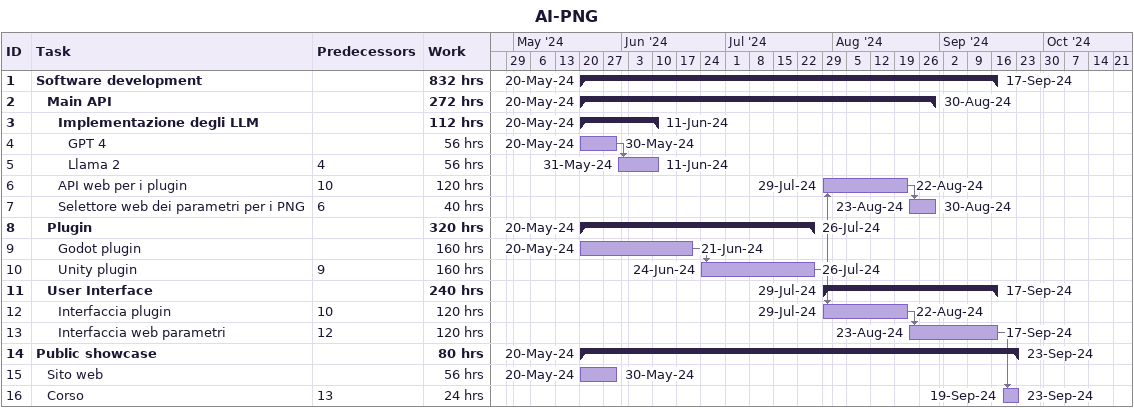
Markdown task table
AI-PNG

| ID | Level | Task | Start | Finish | Predecessors | Work (h) |
|---|---|---|---|---|---|---|
| 1 | 1 | **Software development** | 2024-05-20 | 2024-09-17 |  | 832 |
| 2 | 2 | **Main API** | 2024-05-20 | 2024-08-30 |  | 272 |
| 3 | 3 | **Implementazione degli LLM** | 2024-05-20 | 2024-06-11 |  | 112 |
| 4 | 4 | GPT 4 | 2024-05-20 | 2024-05-30 |  | 56 |
| 5 | 4 | Llama 2 | 2024-05-31 | 2024-06-11 | 4 | 56 |
| 6 | 3 | API web per i plugin | 2024-07-29 | 2024-08-22 | 10 | 120 |
| 7 | 3 | Selettore web dei parametri per i PNG | 2024-08-23 | 2024-08-30 | 6 | 40 |
| 8 | 2 | **Plugin** | 2024-05-20 | 2024-07-26 |  | 320 |
| 9 | 3 | Godot plugin | 2024-05-20 | 2024-06-21 |  | 160 |
| 10 | 3 | Unity plugin | 2024-06-24 | 2024-07-26 | 9 | 160 |
| 11 | 2 | **User Interface** | 2024-07-29 | 2024-09-17 |  | 240 |
| 12 | 3 | Interfaccia plugin | 2024-07-29 | 2024-08-22 | 10 | 120 |
| 13 | 3 | Interfaccia web parametri | 2024-08-23 | 2024-09-17 | 12 | 120 |
| 14 | 1 | **Public showcase** | 2024-05-20 | 2024-09-23 |  | 80 |
| 15 | 2 | Sito web | 2024-05-20 | 2024-05-30 |  | 56 |
| 16 | 2 | Corso | 2024-09-19 | 2024-09-23 | 13 | 24 |
